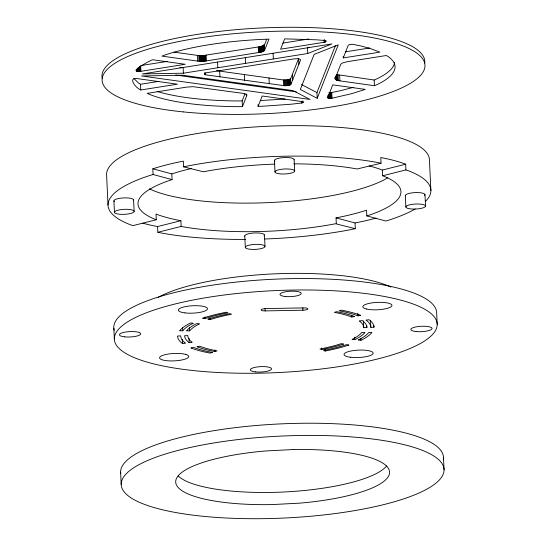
<?xml version="1.0" encoding="UTF-8"?>
<svg xmlns="http://www.w3.org/2000/svg" width="546" height="546" viewBox="0 0 546 546"><rect width="100%" height="100%" fill="white"/><g stroke="black" fill="none" stroke-linecap="round" stroke-linejoin="round"><path stroke-width="0.82" d="M246.772 95.639L245.837 94.205L242.909 93.339L192.881 86.664L186.561 87.128L147.222 93.359L149.911 94.567A131.613 33.395 -2.7 0 0 236.636 106.654L242.444 106.627L246.772 95.639L246.696 94.008M242.444 106.627L242.178 100.921L244.956 93.851M174.113 52.136L197.44 55.392L203.201 55.549L258.292 46.976C262.899 46.492 265.868 44.752 266.393 39.373M264.619 50.28L269.001 39.148L263.131 39.332A131.613 33.395 -2.7 0 0 165.568 54.777L161.882 56.108L197.713 61.097L204.975 61.132L261.534 52.041L264.619 50.28L264.353 44.574M258.108 106.347L262.176 96.007L302.122 101.576L303.474 102.184L301.638 103.017L291.305 104.197L263.984 106.156L258.108 106.347L258.033 104.709M317.212 98.314L338.254 44.84L314.134 54.402L300.327 89.496L317.212 98.314L316.939 92.602L335.51 45.42M343.27 57.931L348.293 45.161L350.334 44.41L353.105 44.376L360.974 45.994L369.669 48.328L379.886 52.136L343.27 57.931L343.195 56.299M216.434 70.659L282.623 79.887L285.995 79.982L289.196 79.47L290.725 78.604L298.587 58.613L298.86 64.326M290.827 84.541L300.634 59.814C299.338 58.006 296.048 58.838 294.028 58.893L207.084 72.659C204.764 72.379 202.778 74.891 206.197 74.904L284.493 85.722L287.995 85.504L290.827 84.541L290.554 78.836M337.121 80.31L335.483 79.457L335.196 78.453L340.779 64.264L342.294 63.036L347.29 61.684L386.336 55.501L388.465 56.798A131.613 33.395 -2.7 0 1 377.627 84.337L374.44 85.729L338.39 80.651L337.121 80.31L336.855 74.604L374.174 80.023L377.361 78.624A131.613 33.395 -2.7 0 0 394.662 62.531M309.043 47.181L307.487 47.802L307.753 53.508L183.388 73.198L142.39 73.949L331.866 43.946L307.753 53.508M325.334 42.035L326.419 41.107L324.911 40.534L316.639 39.817L284.664 38.862L280.596 49.195L324.768 42.185L325.334 42.035L325.259 40.404M215.022 351.576L217.124 350.887A88.049 22.345 -2.7 0 1 199.734 346.225L197.01 346.751A91.202 23.144 -2.7 0 0 215.022 351.576L214.94 349.884M353.194 87.428L340.909 90.595L331.736 92.506L328.89 92.574M153.085 174.515L152.819 168.803L171.819 173.894L172.092 179.607L153.085 174.515L149.133 175.703A161.602 41.005 -2.7 0 0 129.914 224.556L132.978 225.614L156.292 219.751L156.026 214.039A127.355 32.316 -2.7 0 0 180.897 220.7L181.163 226.413L181.798 226.549A131.613 33.395 -2.7 0 0 335.558 223.744L355.31 228.678L355.037 222.966L336.036 217.874L336.302 223.587M172.092 179.607L171.464 179.798A131.613 33.395 -2.7 0 0 155.808 219.588L156.292 219.751M336.036 217.874A127.355 32.316 -2.7 0 0 366.543 210.203L366.816 215.916L367.438 215.731A131.613 33.395 -2.7 0 0 383.101 175.935L382.61 175.771L382.343 170.059A127.355 32.316 -2.7 0 0 369.082 165.909M425.518 201.372A161.602 41.005 -2.7 0 0 408.995 170.966L405.924 169.908L405.658 164.196A134.814 34.214 -2.7 0 0 380.787 157.535L381.053 163.247L357.111 168.98A131.613 33.395 -2.7 0 0 293.844 163.834M142.799 223.184A134.814 34.214 -2.7 0 0 157.576 226.563L180.897 220.7M382.343 170.059L405.658 164.196M157.576 226.563L157.849 232.275L181.163 226.413M382.61 175.771L405.924 169.908M152.819 168.803A134.814 34.214 -2.7 0 1 183.326 161.131L183.593 166.844L188.281 165.861A161.602 41.005 -2.7 0 1 377.081 162.421L381.053 163.247M355.31 228.678L350.621 229.661A161.602 41.005 -2.7 0 1 264.906 238.998M351.795 317.028L354.518 316.503A91.202 23.144 -2.7 0 0 336.507 311.684L334.405 312.373A88.049 22.345 -2.7 0 1 351.795 317.028L351.713 315.335M357.923 315.847L360.653 315.329A98.307 24.945 -2.7 0 0 341.236 310.128L339.134 310.817A95.147 24.147 -2.7 0 1 357.923 315.847L357.807 313.315M332.002 98.219L351.842 93.625L365.226 89.387L332.678 84.848L327.764 97.884L332.002 98.219L331.736 92.506M141.503 65.465L167.404 61.364M282.842 43.086L308.783 38.978M140.936 71.308L185.224 64.298L152.668 59.76C149.966 60.497 126.222 73.287 140.936 71.308L140.67 65.595M133.893 78.419L138.377 82.978L140.506 84.282L158.811 81.381M345.495 51.822L369.635 48M140.772 89.988L177.389 84.193L138.404 78.761C127.129 76.542 134.903 87.408 140.772 89.988L140.506 84.282M182.466 343.536L185.463 343.154A95.147 24.147 -2.7 0 1 180.712 335.899L177.559 336.043A98.307 24.945 -2.7 0 0 182.466 343.536L182.268 339.305M189.209 342.676L192.206 342.294A88.049 22.345 -2.7 0 1 187.81 335.578L184.657 335.722A91.202 23.144 -2.7 0 0 189.209 342.676L189.005 338.445M285.094 98.997L260.36 100.553M366.871 327.532A91.202 23.144 -2.7 0 0 362.326 320.577L359.329 320.959A88.049 22.345 -2.7 0 1 363.718 327.675L366.871 327.532L366.796 325.839M373.969 327.218A98.307 24.945 -2.7 0 0 369.062 319.717L366.066 320.099A95.147 24.147 -2.7 0 1 370.816 327.354L373.969 327.218L373.887 325.525M179.77 67.547L183.122 67.492L183.388 73.198M265.179 310.899L302.934 310.21A4.498 1.14 -2.7 0 0 307.855 308.975A4.498 1.14 -2.7 0 0 303.842 307.896L266.093 308.586A4.498 1.14 -2.7 0 0 261.165 309.821A4.498 1.14 -2.7 0 0 265.179 310.899L265.063 308.442M242.178 100.921L236.37 100.949A131.613 33.395 -2.7 0 1 157.173 91.455M182.726 330.78L179.641 330.753A98.307 24.945 -2.7 0 1 190.561 322.973L193.298 323.246A95.147 24.147 -2.7 0 0 182.726 330.78L182.569 327.402M189.674 330.849L186.589 330.821A91.202 23.144 -2.7 0 1 196.717 323.594L199.454 323.874A88.049 22.345 -2.7 0 0 189.674 330.849L189.517 327.464M354.811 339.66L352.081 339.38A88.049 22.345 -2.7 0 0 361.855 332.412L364.946 332.439A91.202 23.144 -2.7 0 1 354.811 339.66L354.695 337.121M360.967 340.288L358.237 340.008A95.147 24.147 -2.7 0 0 368.803 332.473L371.887 332.5A98.307 24.945 -2.7 0 1 360.967 340.288L360.892 338.595M175.853 75.075L296.287 91.864M204.921 318.639L202.573 318.209A98.307 24.945 -2.7 0 1 226.385 312.223L227.975 312.844A95.147 24.147 -2.7 0 0 204.921 318.639L204.846 316.946M210.21 319.608L207.862 319.178A91.202 23.144 -2.7 0 1 229.955 313.622L231.538 314.243A88.049 22.345 -2.7 0 0 210.21 319.608L210.128 317.915M157.849 232.275L161.821 233.101A161.602 41.005 -2.7 0 0 245.55 239.414M183.593 166.844L203.344 171.778A131.613 33.395 -2.7 0 1 274.693 164.128M366.816 215.916L385.817 221.007L389.769 219.82A161.602 41.005 -2.7 0 0 415.219 208.968M321.574 349.631L319.99 349.01A88.049 22.345 -2.7 0 0 341.318 343.646L343.666 344.076A91.202 23.144 -2.7 0 1 321.574 349.631L321.492 347.939M325.143 351.037L323.56 350.409A95.147 24.147 -2.7 0 0 346.608 344.615L348.955 345.045A98.307 24.945 -2.7 0 1 325.143 351.037L325.061 349.344M301.522 84.555L316.939 92.602M430.883 190.506L429.443 160.046A161.602 41.005 -2.7 0 0 267.492 126.276A161.602 41.005 -2.7 0 0 106.586 174.556L108.019 205.016M437.196 324.372A161.602 41.005 -2.7 0 0 194.594 299.727A161.602 41.005 -2.7 0 0 195.502 370.782A161.602 41.005 -2.7 0 0 437.196 324.372L436.657 312.954A161.602 41.005 -2.7 0 0 274.706 279.177A161.602 41.005 -2.7 0 0 113.793 327.464L114.332 338.882M443.482 457.623L444.055 469.806A161.602 41.005 -2.7 0 1 202.361 516.216A161.602 41.005 -2.7 0 1 201.454 445.161A161.602 41.005 -2.7 0 1 444.055 469.806M424.993 194.663L425.532 206.088A9.848 2.498 -2.7 0 1 410.797 208.913A9.848 2.498 -2.7 0 1 410.742 204.586A9.848 2.498 -2.7 0 1 425.532 206.088M405.309 195.55L405.849 206.968M374.174 80.023L374.44 85.729M370.495 320.591L370.816 327.354M363.397 320.905L363.718 327.675M339.639 75.205L339.912 80.917M338.124 74.938L338.39 80.651M337.455 74.782L337.721 80.494M336.329 74.406L336.595 80.119M335.954 75.833L336.145 79.907M335.619 76.426L335.776 79.689M335.367 77.013L335.483 79.457M335.203 77.587L335.285 79.218M335.06 77.082L335.162 78.965M331.169 92.574L331.436 98.287M330.583 92.622L330.849 98.328M329.996 92.636L330.262 98.341M329.422 92.622L329.695 98.328M328.972 94.205L329.163 98.287M328.494 94.137L328.692 98.219M328.173 95.68L328.289 98.123M327.866 95.564L327.975 98.014M324.652 39.735L324.768 42.185M323.996 39.858L324.112 42.308M302.907 101.017L302.982 102.648M302.539 101.153L302.614 102.791M302.081 101.283L302.163 102.914M301.563 101.385L301.638 103.017M292.424 74.283L292.69 79.989M302.818 307.753L302.934 310.21M290.24 79.061L290.506 84.773M294.13 159.616L294.669 171.035A9.848 2.498 -2.7 0 1 279.934 173.867A9.848 2.498 -2.7 0 1 279.88 169.533A9.848 2.498 -2.7 0 1 294.669 171.035M289.776 79.272L290.049 84.985M289.196 79.47L289.462 85.183M288.5 79.648L288.773 85.36M287.722 79.791L287.995 85.504M286.882 79.907L287.148 85.613M285.995 79.982L286.268 85.688M285.101 80.016L285.374 85.729M284.227 80.009L284.493 85.722M283.388 79.969L283.661 85.681M273.055 53.249L273.328 58.961M274.447 160.497L274.986 171.922M269.007 77.989L269.28 83.695M264.011 45.038L264.278 50.751M263.725 45.27L263.998 50.976M263.37 45.495L263.643 51.208M262.94 45.714L263.213 51.426M262.449 45.932L262.715 51.638M261.882 46.137L262.155 51.843M261.268 46.328L261.534 52.041M260.592 46.512L260.858 52.225M259.869 46.683L260.135 52.389M259.097 46.833L259.364 52.546M258.292 46.976L258.558 52.682M264.455 235.026L264.994 246.444A9.848 2.498 -2.7 0 1 250.259 249.276A9.848 2.498 -2.7 0 1 250.205 244.942A9.848 2.498 -2.7 0 1 264.994 246.444M245.304 57.644L245.57 63.356M244.335 74.549L244.608 80.262M244.772 235.906L245.311 247.331M219.663 71.11L219.936 76.822M217.547 62.039L217.813 67.752M206.142 55.228L206.415 60.94M205.433 55.33L205.705 61.043M204.702 55.419L204.975 61.132M205.46 73.157L205.535 74.788M204.9 73.007L204.982 74.638M203.958 55.494L204.224 61.207M204.47 72.83L204.552 74.468M203.201 55.549L203.467 61.261M202.436 55.59L202.702 61.302M201.672 55.61L201.945 61.323M200.921 55.617L201.187 61.329M200.177 55.603L200.443 61.316M199.454 55.576L199.72 61.288M198.751 55.528L199.017 61.241M197.44 55.392L197.713 61.097M140.069 66.496L140.295 71.389M139.401 66.551L139.633 71.444M138.766 67.383L138.957 71.465M138.145 68.189L138.302 71.458M137.531 68.148L137.688 71.41M137.019 68.892L137.135 71.335M136.582 69.601L136.664 71.233M136.213 69.478L136.288 71.11M133.593 199.972L134.132 211.398A9.848 2.498 -2.7 0 1 119.397 214.223A9.848 2.498 -2.7 0 1 119.342 209.896A9.848 2.498 -2.7 0 1 134.132 211.398M113.909 200.86L114.448 212.278M120.618 472.133L121.192 484.316M102.198 78.331A161.602 41.005 -2.7 0 1 261.445 27.976A161.602 41.005 -2.7 0 1 424.727 63.118M244.833 236.165A9.848 2.498 -2.7 0 1 255.61 232.93A9.848 2.498 -2.7 0 1 263.984 235.817M405.371 195.809A9.848 2.498 -2.7 0 1 416.148 192.574A9.848 2.498 -2.7 0 1 424.522 195.461M274.938 161.254A9.848 2.498 -2.7 0 1 283.231 157.617A9.848 2.498 -2.7 0 1 294.076 159.882M114.401 201.61A9.848 2.498 -2.7 0 1 122.693 197.973A9.848 2.498 -2.7 0 1 133.545 200.239M387.762 177.784A131.613 33.395 -2.7 0 1 269.294 202.586A131.613 33.395 -2.7 0 1 149.454 188.841M171.819 173.894A127.355 32.316 -2.7 0 1 191.557 168.489M376.03 218.113A134.814 34.214 -2.7 0 1 355.037 222.966M120.734 473.559A161.602 41.005 -2.7 0 1 282.937 423.792A161.602 41.005 -2.7 0 1 443.284 459.78M386.629 465.943A107.05 27.163 -2.7 0 1 283.661 492.001A107.05 27.163 -2.7 0 1 178.194 475.941M114.223 330.303A161.602 41.005 -2.7 0 1 113.827 328.173M158.326 297.283A130.03 32.999 -2.7 0 1 274.652 273.846A130.03 32.999 -2.7 0 1 390.916 287.046M212.394 352.436L210.292 353.125A98.307 24.945 -2.7 0 1 190.875 347.932L193.605 347.406A95.147 24.147 -2.7 0 0 212.394 352.436M293.455 449.529L265.554 450.969A107.05 27.163 -2.7 0 0 175.73 482.575A107.05 27.163 -2.7 0 0 271.792 504.593L299.693 503.153A107.05 27.163 -2.7 0 0 389.516 471.546A107.05 27.163 -2.7 0 0 293.455 449.529M182.589 75.225L141.591 75.976L310.026 99.447L293.147 90.636L182.589 75.225M366.598 309.043L365.636 308.783A14.578 3.699 -2.7 0 1 375.314 302.504A14.578 3.699 -2.7 0 1 391.093 306.729A14.578 3.699 -2.7 0 1 366.598 309.043M185.893 354.47L184.93 354.211A14.578 3.699 -2.7 0 0 160.435 356.524A14.578 3.699 -2.7 0 0 176.215 360.749A14.578 3.699 -2.7 0 0 185.893 354.47M183.292 111.903A161.602 41.005 -2.7 0 0 424.986 65.493A161.602 41.005 -2.7 0 0 182.391 40.841A161.602 41.005 -2.7 0 0 183.292 111.903M285.319 296.505A10.64 2.703 -2.7 0 0 301.228 293.448A10.64 2.703 -2.7 0 0 285.258 291.823A10.64 2.703 -2.7 0 0 285.319 296.505M416.182 331.552A10.64 2.703 -2.7 0 0 432.091 328.494A10.64 2.703 -2.7 0 0 416.12 326.87A10.64 2.703 -2.7 0 0 416.182 331.552M255.644 371.908A10.64 2.703 -2.7 0 0 271.56 368.857A10.64 2.703 -2.7 0 0 255.583 367.233A10.64 2.703 -2.7 0 0 255.644 371.908M124.781 336.862A10.64 2.703 -2.7 0 0 140.697 333.804A10.64 2.703 -2.7 0 0 124.72 332.18A10.64 2.703 -2.7 0 0 124.781 336.862M185.033 312.899A14.578 3.699 -2.7 0 0 207.473 308.981A14.578 3.699 -2.7 0 0 186.268 306.442A14.578 3.699 -2.7 0 0 185.033 312.899M350.709 357.275A14.578 3.699 -2.7 0 0 373.157 353.358A14.578 3.699 -2.7 0 0 351.952 350.812A14.578 3.699 -2.7 0 0 350.709 357.275"/></g></svg>
